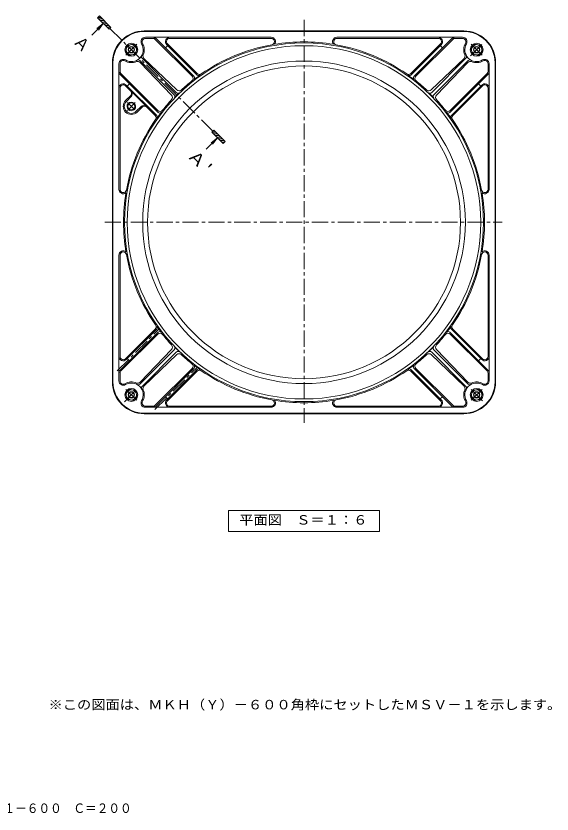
# Model space of a CAD drawing. Units: millimetres on the paper, enlarged 2 times, with parts at other scales. Extents: x -329 to 333, y -272 to 239.
# Drawn here: x 2.1 to 333.2, y -271.9 to 221.3 of the extents above; entities that cross this region are included whole.
import ezdxf
from ezdxf.enums import TextEntityAlignment as Align

# ---------------------------------------------------------------- set-up
doc = ezdxf.new("R2010")
doc.units = ezdxf.units.MM
doc.header["$LTSCALE"] = 2
doc.linetypes.add('CHAIN1', pattern=[8, 5, -1, 1, -1])
for name, color, linetype, lineweight in [('0-0', 2, 'Continuous', 9), ('0-1', 2, 'Continuous', 9), ('0-3', 4, 'Continuous', 9), ('0-4', 7, 'Continuous', 9), ('1-4', 7, 'Continuous', 9)]:
    doc.layers.add(name, color=color, linetype=linetype, lineweight=lineweight)
doc.layers.add('1-5', color=6, linetype='Continuous')
doc.styles.add('ＭＳ ゴシック', font='')
doc.styles.get('ＭＳ ゴシック').set_extended_font_data('MS Gothic')

msp = doc.modelspace()

# ---------------------------------------------------------------- linework, layer by layer
at = {"layer": '0-0', "linetype": 'CHAIN1'}
for p, q in [((180, 218.923), (180, -30.067)), ((60.133, 213.678), (123.616, 150.195)), ((69.994, 197.138), (76.672, 203.817)), ((282.851, 196.662), (290.9, 204.711)), ((290.006, 197.138), (283.328, 203.817)), ((70.864, 163.009), (75.658, 167.802)), ((75.54, 163.271), (71.045, 167.766)), ((56.918, 93.811), (302.42, 93.811)), ((64.643, 2.024), (90.558, 27.939)), ((87.897, -21.862), (114.129, 4.369)), ((69.118, -17.071), (77.305, -8.885)), ((69.994, -9.517), (76.672, -16.195)), ((283.241, -9.43), (290.796, -16.985)), ((283.328, -16.195), (290.006, -9.517))]:
    msp.add_line(p, q, dxfattribs=at)
at = {"layer": '0-0'}
for p, q in [((81.333, 212.144), (278.667, 212.144)), ((81.333, 211.811), (278.667, 211.811)), ((81.994, 208.144), (159.682, 208.144)), ((86.718, 207.477), (81.994, 207.477)), ((112.058, 183.909), (88.604, 207.363)), ((97.089, 207.477), (159.682, 207.477)), ((278.006, 208.144), (200.318, 208.144)), ((262.911, 207.477), (200.318, 207.477)), ((247.942, 183.909), (271.396, 207.363)), ((273.282, 207.477), (278.006, 207.477)), ((88.132, 206.892), (110.878, 184.146)), ((94.384, 201.582), (95.799, 202.997)), ((113.966, 184.829), (95.203, 203.592)), ((95.675, 204.063), (114.005, 185.733)), ((264.325, 204.063), (245.995, 185.733)), ((246.034, 184.829), (264.797, 203.592)), ((271.868, 206.892), (249.122, 184.146)), ((265.616, 201.582), (264.201, 202.997)), ((61.667, -4.856), (61.667, 192.477)), ((62, -4.856), (62, 192.477)), ((78.528, 193.868), (99.878, 172.518)), ((98.215, 172.366), (78.732, 192.677)), ((79.942, 195.283), (101.293, 173.932)), ((101.444, 175.595), (81.133, 195.079)), ((258.556, 175.595), (278.867, 195.079)), ((280.058, 195.283), (258.707, 173.932)), ((281.472, 193.868), (260.122, 172.518)), ((261.785, 172.366), (281.268, 192.677)), ((298, -4.856), (298, 192.477)), ((298.333, -4.856), (298.333, 192.477)), ((65.667, 191.817), (65.667, 114.128)), ((66.333, 187.093), (66.333, 191.817)), ((293.667, 187.093), (293.667, 191.817)), ((294.333, 191.817), (294.333, 114.128)), ((89.902, 161.753), (66.448, 185.207)), ((66.919, 185.679), (89.665, 162.933)), ((270.098, 161.753), (293.552, 185.207)), ((293.081, 185.679), (270.335, 162.933)), ((69.748, 178.136), (72.92, 174.964)), ((88.981, 159.845), (70.219, 178.607)), ((72.228, 179.426), (70.814, 178.012)), ((271.019, 159.845), (289.781, 178.607)), ((290.252, 178.136), (271.922, 159.805)), ((287.772, 179.426), (289.186, 178.012)), ((66.333, 176.722), (66.333, 114.128)), ((73.203, 174.775), (82.631, 165.347)), ((293.667, 176.722), (293.667, 114.128)), ((69.798, 169.013), (72.92, 172.135)), ((70.269, 168.542), (73.203, 171.475)), ((76.397, 162.413), (79.331, 165.347)), ((76.869, 161.942), (79.991, 165.064)), ((82.819, 165.064), (88.078, 159.805)), ((65.667, -4.196), (65.667, 73.493)), ((66.333, 10.9), (66.333, 73.493)), ((293.667, 10.9), (293.667, 73.493)), ((294.333, -4.196), (294.333, 73.493)), ((89.902, 25.869), (66.448, 2.415)), ((66.919, 1.943), (89.665, 24.689)), ((69.748, 9.486), (88.078, 27.816)), ((88.981, 27.777), (70.219, 9.014)), ((270.098, 25.869), (293.552, 2.415)), ((293.081, 1.943), (270.335, 24.689)), ((271.019, 27.777), (289.781, 9.014)), ((290.252, 9.486), (271.922, 27.816)), ((78.528, -6.247), (99.878, 15.103)), ((98.215, 15.255), (78.732, -5.056)), ((281.472, -6.247), (260.122, 15.103)), ((261.785, 15.255), (281.268, -5.056)), ((79.942, -7.661), (101.293, 13.689)), ((101.444, 12.026), (81.133, -7.457)), ((258.556, 12.026), (278.867, -7.457)), ((280.058, -7.661), (258.707, 13.689)), ((72.228, 8.195), (70.814, 9.609)), ((287.772, 8.195), (289.186, 9.609)), ((66.333, 0.529), (66.333, -4.196)), ((88.132, -19.27), (110.878, 3.476)), ((112.058, 3.713), (88.604, -19.742)), ((113.966, 2.792), (95.203, -15.97)), ((95.675, -16.442), (114.005, 1.889)), ((264.325, -16.442), (245.995, 1.889)), ((246.034, 2.792), (264.797, -15.97)), ((247.942, 3.713), (271.396, -19.742)), ((271.868, -19.27), (249.122, 3.476)), ((293.667, 0.529), (293.667, -4.196)), ((94.384, -13.961), (95.799, -15.375)), ((265.616, -13.961), (264.201, -15.375)), ((81.333, -24.189), (278.667, -24.189)), ((81.333, -24.523), (278.667, -24.523)), ((86.718, -19.856), (81.994, -19.856)), ((81.994, -20.523), (159.682, -20.523)), ((97.089, -19.856), (159.682, -19.856)), ((262.911, -19.856), (200.318, -19.856)), ((278.006, -20.523), (200.318, -20.523)), ((273.282, -19.856), (278.006, -19.856))]:
    msp.add_line(p, q, dxfattribs=at)
for centre, radius in [((180, 93.811), 110.833), ((180, 93.811), 109.167), ((73.333, 165.478), 2.167)]:
    msp.add_circle(centre, radius, dxfattribs=at)
at = {"layer": '0-0', "color": 6, "lineweight": 5}
for centre in [(73.333, 200.477), (286.66, 200.471), (73.331, -12.858), (286.667, -12.856)]:
    msp.add_circle(centre, 4, dxfattribs=at)
at = {"layer": '0-0'}
for centre, radius, start, end in [((81.333, 192.477), 19.667, 90, 180), ((278.667, 192.477), 19.667, 0, 90), ((81.333, 192.477), 19.333, 90, 180), ((81.994, 205.477), 2.667, 90, 210.00034), ((81.994, 205.477), 2, 90, 210.00005), ((86.718, 205.477), 2.667, 45, 90), ((86.718, 205.477), 2, 45.00067, 90), ((97.089, 205.477), 2.667, 90, 225), ((97.089, 205.477), 2, 90, 224.99933), ((159.682, 205.477), 2.667, 321.27446, 90), ((159.682, 205.477), 2, 280.31238, 90), ((200.318, 205.477), 2.667, 90, 218.72554), ((200.318, 205.477), 2, 90, 259.68762), ((262.911, 205.477), 2.667, 315, 90), ((262.911, 205.477), 2, 315.00067, 90), ((273.282, 205.477), 2.667, 90, 135), ((273.282, 205.477), 2, 90, 134.99933), ((278.006, 205.477), 2.667, 329.99966, 90), ((278.006, 205.477), 2, 329.99995, 90), ((278.667, 192.477), 19.333, 0, 90), ((73.333, 200.477), 7.333, 240, 30), ((73.333, 200.477), 8, 336.70055, 30.00011), ((180, 93.811), 111.5, 100.31206, 124.67986), ((180, 93.811), 111.5, 80.5863, 99.4137), ((180, 93.811), 111.5, 55.32014, 79.68794), ((286.667, 200.477), 8, 149.99989, 203.29945), ((286.667, 200.477), 7.333, 150, 300), ((82.518, 196.522), 2, 156.70076, 226.1918), ((277.482, 196.522), 2, 313.8082, 23.29924), ((68.333, 191.817), 2.667, 59.99966, 180), ((68.333, 191.817), 2, 59.99995, 180), ((73.333, 200.477), 8, 239.99988, 293.29956), ((77.289, 191.293), 2, 43.8082, 113.29961), ((77.585, 192.926), 1.333, 45, 119.38141), ((80.885, 196.225), 1.333, 150.61797, 225), ((279.115, 196.225), 1.333, 315, 29.38203), ((282.711, 191.293), 2, 66.70039, 136.1918), ((282.415, 192.926), 1.333, 60.61859, 135), ((286.667, 200.477), 8, 246.70044, 300.00012), ((291.667, 191.817), 2.667, 0, 120.00034), ((291.667, 191.817), 2, 0, 120.00005), ((68.333, 187.093), 2.667, 180, 225), ((68.333, 187.093), 2, 180, 224.99933), ((109.464, 182.732), 2, 308.42351, 44.99933), ((180, 93.811), 111.333, 125.29131, 127.69109), ((111.115, 182.966), 1.333, 307.69148, 45), ((114.909, 185.772), 1.333, 225, 305.29134), ((115.42, 187.147), 2, 224.99933, 304.68007), ((244.58, 187.147), 2, 235.31993, 315.00067), ((245.091, 185.772), 1.333, 234.70866, 315), ((180, 93.811), 111.333, 52.30891, 54.70869), ((248.885, 182.966), 1.333, 135, 232.30852), ((250.536, 182.732), 2, 135.00067, 231.57649), ((291.667, 187.093), 2, 315.00067, 0), ((291.667, 187.093), 2.667, 315, 0), ((68.333, 176.722), 2.667, 45, 180), ((68.333, 176.722), 2, 45.00067, 180), ((180, 93.811), 111.5, 128.42305, 132.83745), ((180, 93.811), 111.5, 47.16255, 51.57695), ((291.667, 176.722), 2.667, 0, 135), ((291.667, 176.722), 2, 0, 134.99933), ((71.506, 173.549), 2, 315.00034, 44.99966), ((71.553, 173.125), 2.333, 315.00029, 45), ((180, 93.811), 111, 133.8098, 136.1902), ((102.235, 174.875), 1.333, 225, 313.80957), ((102.829, 177.039), 2, 226.19112, 312.8376), ((257.171, 177.039), 2, 227.1624, 313.80888), ((257.765, 174.875), 1.333, 226.19043, 315), ((180, 93.811), 111, 43.8098, 46.1902), ((73.333, 165.478), 5, 135, 315), ((73.333, 165.478), 4.333, 135, 315), ((73.333, 165.478), 2.667, 23.15712, 23.15695), ((180, 93.811), 111.5, 137.16255, 141.57695), ((96.772, 170.982), 2, 317.16246, 43.80888), ((98.936, 171.575), 1.333, 316.19043, 45), ((261.064, 171.575), 1.333, 135, 223.80957), ((263.228, 170.982), 2, 136.19112, 222.83754), ((180, 93.811), 111.5, 38.42305, 42.83745), ((80.981, 163.697), 2.333, 45.00058, 135), ((81.405, 163.65), 2, 45, 135.00067), ((91.079, 164.347), 2, 225.00067, 321.57649), ((268.921, 164.347), 2, 218.42351, 314.99933), ((86.664, 158.391), 2, 325.31993, 45.00067), ((88.039, 158.902), 1.333, 324.70866, 45), ((180, 93.811), 111.333, 142.30891, 144.70869), ((90.845, 162.696), 1.333, 225, 322.30852), ((269.155, 162.696), 1.333, 217.69148, 315), ((180, 93.811), 111.333, 35.29131, 37.69109), ((271.961, 158.902), 1.333, 135, 215.29134), ((273.336, 158.391), 2, 134.99933, 214.68007), ((180, 93.811), 111.5, 145.32014, 169.68794), ((180, 93.811), 111.5, 10.31206, 34.67986), ((68.333, 114.128), 2.667, 180, 308.72527), ((68.333, 114.128), 2, 180, 349.68817), ((291.667, 114.128), 2, 190.31183, 0), ((291.667, 114.128), 2.667, 231.27473, 0), ((180, 93.811), 111.5, 170.5863, 189.4137), ((180, 93.811), 111.5, 350.5863, 9.4137), ((68.333, 73.493), 2.667, 51.27473, 180), ((68.333, 73.493), 2, 10.31183, 180), ((291.667, 73.493), 2, 0, 169.68762), ((291.667, 73.493), 2.667, 0, 128.72554), ((180, 93.811), 111.5, 190.31206, 214.67986), ((180, 93.811), 111.5, 325.32014, 349.68794), ((86.664, 29.23), 2, 314.99933, 34.68007), ((273.336, 29.23), 2, 145.31993, 225.00067), ((88.039, 28.719), 1.333, 315, 35.29134), ((180, 93.811), 111.333, 215.29131, 217.69109), ((91.079, 23.275), 2, 38.42351, 134.99933), ((90.845, 24.926), 1.333, 37.69148, 135), ((268.921, 23.275), 2, 45.00067, 141.57649), ((180, 93.811), 111.333, 322.30891, 324.70869), ((269.155, 24.926), 1.333, 45, 142.30852), ((271.961, 28.719), 1.333, 144.70866, 225), ((180, 93.811), 111.5, 218.42305, 222.83745), ((180, 93.811), 111.5, 317.16255, 321.57695), ((96.772, 16.64), 2, 316.19112, 42.83754), ((98.936, 16.046), 1.333, 315, 43.80957), ((180, 93.811), 111, 223.8098, 226.1902), ((180, 93.811), 111, 313.8098, 316.1902), ((261.064, 16.046), 1.333, 136.19043, 225), ((263.228, 16.64), 2, 137.1624, 223.80888), ((68.333, 10.9), 2.667, 180, 315), ((68.333, 10.9), 2, 180, 314.99933), ((102.235, 12.746), 1.333, 46.19043, 135), ((102.829, 10.583), 2, 47.1624, 133.80888), ((180, 93.811), 111.5, 227.16255, 231.57695), ((180, 93.811), 111.5, 308.42305, 312.83745), ((257.171, 10.583), 2, 46.19112, 132.83754), ((257.765, 12.746), 1.333, 45, 133.80957), ((291.667, 10.9), 2.667, 225, 0), ((291.667, 10.9), 2, 225.00067, 0), ((109.464, 4.89), 2, 315.00067, 51.57649), ((111.115, 4.656), 1.333, 315, 52.30852), ((180, 93.811), 111.333, 232.30891, 234.70869), ((180, 93.811), 111.333, 305.29131, 307.69109), ((248.885, 4.656), 1.333, 127.69148, 225), ((250.536, 4.89), 2, 128.42351, 224.99933), ((68.333, 0.529), 2.667, 135, 180), ((68.333, 0.529), 2, 135.00067, 180), ((114.909, 1.849), 1.333, 54.70866, 135), ((115.42, 0.475), 2, 55.31993, 135.00067), ((180, 93.811), 111.5, 235.32014, 259.68794), ((180, 93.811), 111.5, 280.31206, 304.67986), ((244.58, 0.475), 2, 44.99933, 124.68007), ((245.091, 1.849), 1.333, 45, 125.29134), ((291.667, 0.529), 2, 0, 44.99933), ((291.667, 0.529), 2.667, 0, 45), ((81.333, -4.856), 19.667, 180, 270), ((81.333, -4.856), 19.333, 180, 270), ((68.333, -4.196), 2.667, 180, 300.00034), ((68.333, -4.196), 2, 180, 300.00005), ((73.333, -12.856), 8, 66.70044, 120.00012), ((278.667, -4.856), 19.333, 270, 0), ((278.667, -4.856), 19.667, 270, 0), ((286.667, -12.856), 8, 59.99989, 113.29945), ((291.667, -4.196), 2.667, 239.99966, 0), ((291.667, -4.196), 2, 239.99995, 0), ((73.333, -12.856), 7.333, 330, 120), ((77.289, -3.671), 2, 246.70039, 316.1918), ((77.585, -5.304), 1.333, 240.61859, 315), ((80.885, -8.604), 1.333, 135, 209.38203), ((73.333, -12.856), 8, 329.99989, 23.29945), ((82.518, -8.9), 2, 133.8082, 203.29924), ((286.667, -12.856), 8, 156.70044, 210.00012), ((277.482, -8.9), 2, 336.70039, 46.1918), ((286.667, -12.856), 7.333, 60, 210), ((279.115, -8.604), 1.333, 330.61859, 45), ((282.711, -3.671), 2, 223.8082, 293.29924), ((282.415, -5.304), 1.333, 225, 299.38203), ((81.994, -17.856), 2.667, 149.99966, 270), ((81.994, -17.856), 2, 149.99995, 270), ((86.718, -17.856), 2, 270, 314.99933), ((97.089, -17.856), 2.667, 135, 270), ((97.089, -17.856), 2, 135.00067, 270), ((159.682, -17.856), 2, 270, 79.68762), ((159.682, -17.856), 2.667, 270, 38.72554), ((180, 93.811), 111.5, 260.5863, 279.4137), ((200.318, -17.856), 2.667, 141.27473, 270), ((200.318, -17.856), 2, 100.31183, 270), ((262.911, -17.856), 2.667, 270, 45), ((262.911, -17.856), 2, 270, 44.99933), ((273.282, -17.856), 2, 225.00067, 270), ((278.006, -17.856), 2.667, 270, 30.00034), ((278.006, -17.856), 2, 270, 30.00005), ((86.718, -17.856), 2.667, 270, 315), ((273.282, -17.856), 2.667, 225, 270)]:
    msp.add_arc(centre, radius, start, end, dxfattribs=at)
at = {"layer": '0-1'}
for p, q in [((70.752, 203.058), (69.806, 199.526)), ((289.248, 203.058), (290.194, 199.526)), ((69.806, 199.526), (72.382, 196.95)), ((75.914, 197.897), (72.382, 196.95)), ((75.914, 197.897), (76.861, 201.428)), ((284.086, 197.897), (283.139, 201.428)), ((284.086, 197.897), (287.618, 196.95)), ((290.194, 199.526), (287.618, 196.95)), ((69.806, -11.905), (72.382, -9.329)), ((75.914, -10.275), (72.382, -9.329)), ((284.086, -10.275), (287.618, -9.329)), ((290.194, -11.905), (287.618, -9.329)), ((70.752, -15.437), (69.806, -11.905)), ((75.914, -10.275), (76.861, -13.807)), ((284.086, -10.275), (283.139, -13.807)), ((289.248, -15.437), (290.194, -11.905))]:
    msp.add_line(p, q, dxfattribs=at)
for points in [[(70.752, 203.058), (74.284, 204.005), (76.861, 201.428)], [(289.248, 203.058), (285.716, 204.005), (283.139, 201.428)], [(70.752, -15.437), (74.284, -16.383), (76.861, -13.807)], [(289.248, -15.437), (285.716, -16.383), (283.139, -13.807)]]:
    msp.add_lwpolyline(points, dxfattribs=at)
for centre, radius in [((73.338, 200.473), 3.167), ((73.333, 200.477), 2), ((286.662, 200.473), 3.167), ((286.667, 200.477), 2), ((73.333, 200.477), 1.684), ((286.667, 200.477), 1.684), ((73.338, -12.851), 3.167), ((286.662, -12.851), 3.167), ((73.333, -12.856), 2), ((73.333, -12.856), 1.684), ((286.667, -12.856), 2), ((286.667, -12.856), 1.684)]:
    msp.add_circle(centre, radius, dxfattribs=at)
at = {"layer": '0-3'}
for radius in [99.667, 96.667]:
    msp.add_circle((180, 93.811), radius, dxfattribs=at)
at = {"layer": '0-4'}
for p, q in [((53.651, 221.338), (52.472, 220.16)), ((59.543, 213.089), (52.472, 220.16)), ((52.779, 220.466), (54.523, 220.466)), ((53.166, 219.466), (55.523, 219.466)), ((60.722, 214.267), (53.651, 221.338)), ((54.166, 218.466), (56.523, 218.466)), ((55.166, 217.466), (57.523, 217.466)), ((56.008, 216.624), (48.937, 209.553)), ((56.008, 216.624), (52.041, 213.581)), ((56.008, 216.624), (52.964, 212.658)), ((56.166, 216.466), (58.523, 216.466)), ((57.166, 215.466), (59.523, 215.466)), ((58.166, 214.466), (60.523, 214.466)), ((59.166, 213.466), (59.921, 213.466)), ((59.543, 213.089), (60.722, 214.267)), ((124.205, 150.784), (123.027, 149.605)), ((130.098, 142.534), (123.027, 149.605)), ((123.199, 149.433), (125.556, 149.433)), ((123.855, 150.433), (124.556, 150.433)), ((124.199, 148.433), (126.556, 148.433)), ((131.276, 143.713), (124.205, 150.784)), ((126.562, 146.07), (119.491, 138.999)), ((126.562, 146.07), (122.596, 143.026)), ((126.562, 146.07), (123.519, 142.103)), ((125.199, 147.433), (127.556, 147.433)), ((126.199, 146.433), (128.556, 146.433)), ((127.199, 145.433), (129.556, 145.433)), ((128.199, 144.433), (130.556, 144.433)), ((129.199, 143.433), (130.997, 143.433)), ((130.098, 142.534), (131.276, 143.713))]:
    msp.add_line(p, q, dxfattribs=at)
at = {"layer": '0-4', "color": 2}
msp.add_lwpolyline([(133.427, -97.261), (133.427, -84.261), (226.573, -84.261), (226.573, -97.261)], close=True, dxfattribs=at)

# ---------------------------------------------------------------- texts
at = {"layer": '0-4', "color": 3, "style": 'ＭＳ ゴシック'}
msp.add_text('Ａ', height=7.331, rotation=315, dxfattribs=at).set_placement((35.28, 203.616), align=Align.BOTTOM_LEFT)
at = {"layer": '0-4', "color": 3, "style": 'ＭＳ ゴシック', "width": 1.15}
msp.add_text("Ａ'", height=7.331, rotation=315, dxfattribs=at).set_placement((105.835, 133.062), align=Align.BOTTOM_LEFT)
at = {"layer": '0-4', "color": 2, "style": 'ＭＳ ゴシック', "width": 1.1}
msp.add_text('平面図\u3000Ｓ＝１：６', height=5.865, dxfattribs=at).set_placement((140, -94.761), align=Align.BOTTOM_LEFT)
at = {"layer": '1-4', "color": 2, "style": 'ＭＳ ゴシック', "width": 1.1}
msp.add_text('※この図面は、ＭＫＨ（Ｙ）－６００角枠にセットしたＭＳＶ－１を示します。', height=5.865, dxfattribs=at).set_placement((22.173, -208.946), align=Align.BOTTOM_LEFT)
at = {"layer": '1-5', "style": 'ＭＳ ゴシック', "width": 0.9}
msp.add_text('打込型マンホール鉄蓋\u3000サポートＶ\u3000\u3000ＭＳＶ－１－６００\u3000Ｃ＝２００', height=5.865, dxfattribs=at).set_placement((-164.058, -272.964), align=Align.BOTTOM_LEFT)

doc.saveas('drawing.dxf')
